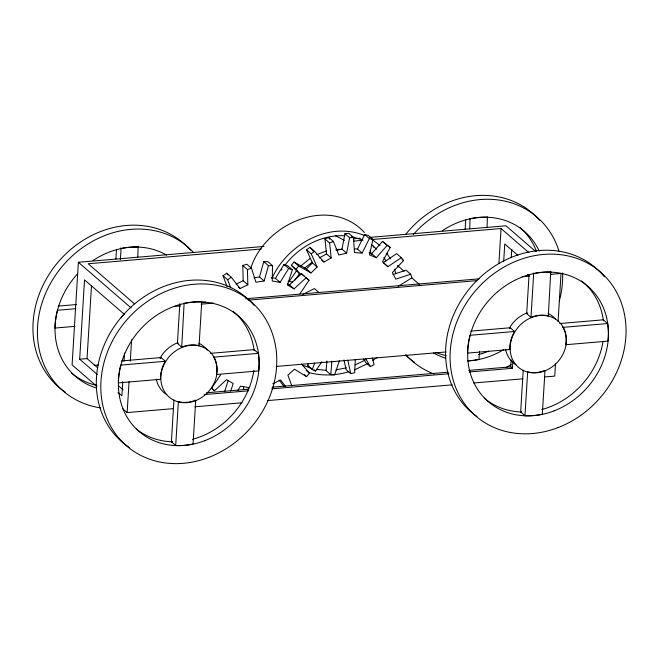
<?xml version="1.0" encoding="UTF-8"?>
<svg xmlns="http://www.w3.org/2000/svg" width="659" height="659" viewBox="0 0 659 659"><rect width="100%" height="100%" fill="white"/><g stroke="black" fill="none" stroke-linecap="round" stroke-linejoin="round"><path stroke-width="0.99" d="M243.583 389.617L243.632 386.553M248.303 389.56L248.336 387.517L240.519 386.149L237.833 390.49M263.789 261.615L268.452 265.651L264.152 280.965L259.489 276.928L263.789 261.615L267.851 261.648L272.513 265.676L272.266 281.014L280.091 282.382L288.667 268.493L292.332 269.819L287.423 285.026L294.095 288.873L306.106 277.777L309.03 280.264L299.927 293.848M355.283 359.402L354.674 372.73L350.761 373.645L346.107 369.608L343.965 359.962M263.971 246.433L78.372 262.274L72.095 364.905L96.914 386.388M97.334 374.51L79.673 359.213L84.533 279.853L124.46 314.425M97.796 367.895L87.046 358.587L91.519 285.331M115.885 259.028L116.445 249.86M120.383 259.704L121.067 248.492L120.531 248.023M122.78 381.536L121.907 395.779L118.068 392.459M124.024 361.19L124.526 353.051M173.292 408.638L127.154 412.575L129.04 381.783M130.293 361.256L131.611 339.706M137.789 257.216L138.143 246.787M175.706 445.509L178.383 401.685A30.471 26.286 -49.1 0 0 195.731 400.178L193.054 444.026A76.189 65.719 -49.1 0 1 175.706 445.509L171.398 441.785L173.951 399.997M201.209 301.385L201.745 301.855L199.067 345.695A30.471 26.286 -49.1 0 0 181.719 347.153L177.411 343.421L179.841 303.675M181.719 347.153L184.133 303.091M465.155 229.233L465.715 220.057M469.71 228.879L470.065 218.458M479.488 351.231L478.986 359.386A76.189 65.719 -49.1 0 1 468.104 360.835M487.059 227.413L487.413 216.984M498.904 263.427L501.038 228.533L371.956 239.547M503.698 261.293L504.753 243.995L517.809 255.297M511.244 257.611L511.746 249.473M512.85 361.264L512.414 368.299L510.733 366.841L511.162 359.798M524.976 415.714L527.653 371.89A30.471 26.286 -49.1 0 0 545.001 370.383L542.324 414.223A76.189 65.719 -49.1 0 1 524.976 415.714L520.668 411.982L523.221 370.193M550.743 271.821L548.337 315.892A30.471 26.286 -49.1 0 0 530.989 317.35L526.681 313.618L529.053 274.894M530.989 317.35L533.666 273.526L533.131 273.057M555.496 363.776L554.746 376.091L544.491 376.964M558.066 321.691L561.023 273.452L550.767 274.333M326.913 361L326.098 370.646L330.76 374.683L334.591 374.963L339.401 360.761M330.76 374.683L331.889 361.181M344.929 233.706L349.591 237.742L346.642 253.18L341.98 249.143L344.929 233.706L348.85 233.393L353.504 237.421L354.476 252.537L362.145 253.097L369.337 238.583L364.674 234.546L357.483 249.069L354.608 248.855M364.674 234.546L368.34 235.42L373.002 239.456L369.477 254.844L376.305 257.743L387.105 245.428L390.194 247.413L382.484 261.714L387.871 266.681L401.323 257.669L403.555 260.593L392.352 272.529L395.82 279.136L410.714 274.218L411.908 277.818L398.201 286.336M224.53 391.833L228.212 380.424M230.724 391.116L233.179 383.513L226.515 379.658L214.496 390.754L211.58 388.266L220.674 374.683M321.88 361.75L315.628 371.075L312.209 369.633L307.547 365.597L308.264 363.719M312.209 369.633L314.697 363.06M250.791 268.238C264.646 223.739 329.352 194.784 364.468 232.512M271.912 278.502C286.854 244.827 328.594 220.839 364.46 235.494M289.062 281.714L297.077 269.935M294.573 280.553L299.581 273.477M271.516 277.661L275.429 278.345L284.013 264.465L287.678 265.783L292.332 269.819M281.434 270.116L281.912 269.407M284.902 265.239C298.865 246.927 321.559 234.357 344.945 235.79M306.311 278.51L306.699 278.024M300.397 274.819L291.327 265.322L293.972 261.994L306.386 268.905L311.04 272.941L317.136 267.035L311.213 253.847L306.55 249.81L309.936 247.298L314.59 251.334L323.898 262.01L331.18 257.966L329.624 242.99L324.969 238.953L328.783 237.471L333.446 241.507L338.817 255L346.642 253.18M300.866 274.465L295.982 269.35L298.626 266.03L311.04 272.941M291.912 386.067L287.868 375.128L294.482 369.229L306.592 376.627L309.483 373.249L301.583 364.015M369.081 252.619L371.651 253.707L382.442 241.392L390.194 247.413M306.386 268.905L312.473 263.007L306.55 249.81M300.776 265.981L310.084 258.452M287.769 283.881L289.433 284.845L301.451 273.749L304.367 276.228M304.647 268.098L312.251 262.117M311.213 253.847L314.59 251.334M377.014 357.417L372.879 360.358M227.067 286.64L223.022 275.701L226.671 273.254L231.334 277.291L240.033 288.518L247.833 284.762L247.438 269.523L242.776 265.486L246.828 264.218L251.491 268.254L255.939 282.225L264.152 280.965M223.022 275.701L227.684 279.729L231.334 277.291M367.78 363.546L354.443 369.864M319.244 257.974L326.526 253.929L324.969 238.953M365.045 360.176L355.012 364.979M363.661 359.081L365.778 362.574L370.44 366.61L374.081 364.592L372.319 357.944M302.802 294.425L314.409 288.56L319.063 292.588M236.243 284.07L243.171 280.726L242.776 265.486M272.768 383.769L280.569 380.012L285.545 386.429M316.855 254.596L326.304 251.038M329.624 242.99L333.446 241.507M393.028 274.482L406.059 270.182L410.714 274.218M247.438 269.523L251.491 268.254M348.94 371.709C335.826 375.622 321.559 376.19 308.354 372.376M346.387 367.846L335.95 369.872M336.115 250.511L341.98 249.143M254.012 277.768L259.489 276.928M353.183 238.822L360.358 238.212M369.584 237.421L505.964 225.79L535.429 251.301M261.318 248.987L88.182 263.757L134.477 303.84M353.521 241.12L361.717 240.42M58.181 306.097L76.403 304.54M75.653 308.7L57.424 310.257A76.189 65.719 -49.1 0 0 54.969 328.067L75.093 326.345M201.605 302.514L205.699 302.168M245.65 298.758L479.233 278.831M527.381 274.721L529.424 274.548M173.424 306.526L180.599 305.916M201.11 304.161L213.409 303.115M248.278 300.142L476.935 280.627M522.052 276.78L529.235 276.17M79.673 359.213L87.046 358.587M121.52 360.934L161.002 357.565L165.31 361.289A30.471 26.286 -49.1 0 0 160.565 379.296L118.307 382.895A76.189 65.719 -49.1 0 1 120.762 365.094L165.31 361.289M210.542 353.339L254.077 349.624L258.377 353.348A76.189 65.719 -49.1 0 1 258.674 370.918L216.416 374.526A30.471 26.286 -49.1 0 0 213.829 357.153L213.294 356.684M470.781 331.131L510.272 327.762L514.58 331.493A30.471 26.286 -49.1 0 0 509.835 349.492L467.569 353.1A76.189 65.719 -49.1 0 1 470.032 335.291L514.58 331.493M559.804 323.536L603.339 319.821L607.647 323.553A76.189 65.719 -49.1 0 1 607.944 341.123L565.677 344.731A30.471 26.286 -49.1 0 0 563.099 327.35L562.564 326.889M94.204 365.341L98.298 364.995M213.829 357.153L258.377 353.348M563.099 327.35L607.647 323.553M276.179 366.445L446.184 351.939M206.572 392.789L248.558 389.205M272.118 387.195L448.26 372.17M468.738 370.424L510.733 366.841M204.166 394.601L248.204 390.845M271.755 388.835L448.927 373.719M469.406 371.973L512.414 368.299M194.833 406.801L242.001 402.773M267.636 400.59L452.206 384.84M473.739 383.003L522.958 378.801M349.591 237.742L353.504 237.421M335.884 249.382L342.359 249.349M268.452 265.651L272.513 265.676M326.452 370.35L316.411 369.386M288.082 281.278L292.884 282.118M287.934 284.466L289.853 284.803M351.478 236.589L363.035 240.115M369.337 238.583L373.002 239.456M311.567 368.332L302.39 365.111M335.324 235.625L344.468 240.387M307.547 365.597L309.26 366.322M371.783 239.242L380.004 245.494M371.511 244.868L376.824 249.184M501.038 228.533L528.815 252.578M547.794 315.43L548.337 315.892M509.292 349.023L509.835 349.492M401.323 257.669L396.66 253.633L383.217 262.644L387.871 266.681M382.442 241.392L387.105 245.428M402.006 259.242L403.555 260.593M397.945 265.857L404.156 271.244M411.924 277.966L419.692 284.696M371.651 253.707L376.305 257.743M357.483 249.069L362.145 253.097M326.526 253.929L331.18 257.966M321.567 259.992L323.898 262.01M312.473 263.007L317.136 267.035M293.972 261.994L298.626 266.03M301.451 273.749L309.03 280.264M291.327 265.322L295.982 269.35M284.013 264.465L288.667 268.493M289.433 284.845L294.095 288.873M275.429 278.345L280.091 282.382M243.171 280.726L247.833 284.762M238.484 287.176L240.033 288.518M314.071 369.732L315.628 371.075M306.377 370.564L309.483 373.249M304.269 374.617L306.592 376.627M198.26 344.995L199.067 345.695M78.372 262.274L131.108 307.926M211.391 388.06L214.496 390.754M118.529 385.844L123.134 389.831M122.5 408.547L127.154 412.575M309.936 247.298L313.256 251.112M226.671 273.254L227.915 274.861M279.021 379.988L283.988 386.405M386.784 253.204L390.309 258.83M383.884 257.504L386.034 261.013M365.671 358.751L370.44 366.61M373.323 246.013L373.917 247.372M328.783 237.471L329.5 239.266M370.07 250.461L371.47 254.374M227.684 279.729L230.716 287.934M394.576 269.111L395.713 273.46M347.771 360.135L350.761 373.645M129.411 447.519A95.234 82.144 -49.1 0 1 122.549 315.735A95.234 82.144 -49.1 0 1 253.872 305.125M233.006 311.312A76.189 65.719 -49.1 0 1 254.069 349.978M253.904 370.309A76.189 65.719 -49.1 0 1 192.535 439.314M172.271 441.761A76.189 65.719 -49.1 0 1 136.322 429.05M184.405 303.321A76.189 65.719 -49.1 0 1 201.745 301.855M254.077 349.624A76.189 65.719 -49.1 0 1 254.217 350.695M172.469 441.818A76.189 65.719 -49.1 0 1 171.398 441.785M198.845 343.224A30.471 26.286 -49.1 0 1 207.19 350.077M166.735 394.65A30.471 26.286 -49.1 0 1 156.298 379.106M160.055 358.059A30.471 26.286 -49.1 0 1 177.658 342.771M160.401 358.595A30.471 26.286 -49.1 0 1 161.002 357.565M177.411 343.421A30.471 26.286 -49.1 0 1 178.474 343.009M65.2 392.089A95.234 82.144 -49.1 0 1 59.557 260.42A95.234 82.144 -49.1 0 1 190.492 250.255M100.662 407.888A95.234 82.144 -49.1 0 1 52.143 280.545A95.234 82.144 -49.1 0 1 193.705 252.702M96.865 385.433A76.189 65.719 -49.1 0 1 71.551 373.035M96.552 388.052A76.189 65.719 -49.1 0 1 77.325 274.103M92.96 260.602A76.189 65.719 -49.1 0 1 166.587 255.107M121.067 248.492A76.189 65.719 -49.1 0 1 138.415 247.018M405.474 234.612A95.234 82.144 -49.1 0 1 539.762 220.452M414.462 362.285A95.234 82.144 -49.1 0 1 405.952 355.498M413.218 234.612A95.234 82.144 -49.1 0 1 558.989 251.137M562.621 272.908A95.234 82.144 -49.1 0 1 559.293 300.974M511.17 364.592A95.234 82.144 -49.1 0 1 506.087 367.5M434.116 374.015A95.234 82.144 -49.1 0 1 405.763 354.591M520.272 227.8A76.189 65.719 -49.1 0 1 536.451 251.334M488.706 351.107A76.189 65.719 -49.1 0 1 478.426 354.641M446.127 355.629A76.189 65.719 -49.1 0 1 435.846 352.4M442.23 230.807A76.189 65.719 -49.1 0 1 539.169 251.005M503.781 349.558A76.189 65.719 -49.1 0 1 467.668 360.918M445.814 358.257A76.189 65.719 -49.1 0 1 433.523 352.903M470.337 218.689A76.189 65.719 -49.1 0 1 487.685 217.223M477.009 416.587A95.234 82.144 -49.1 0 1 473.31 284.26A95.234 82.144 -49.1 0 1 604.336 276.747M581.576 280.948A76.189 65.719 -49.1 0 1 603.339 320.183M603.026 341.444A76.189 65.719 -49.1 0 1 541.805 409.519M521.541 411.957A76.189 65.719 -49.1 0 1 484.2 398.11M533.666 273.526A76.189 65.719 -49.1 0 1 551.015 272.052M603.339 319.821A76.189 65.719 -49.1 0 1 603.487 320.892M521.739 412.015A76.189 65.719 -49.1 0 1 520.668 411.982M548.115 313.429A30.471 26.286 -49.1 0 1 555.471 319.047M516.005 364.847A30.471 26.286 -49.1 0 1 505.568 349.311M509.316 328.256A30.471 26.286 -49.1 0 1 526.928 312.976M509.671 328.8A30.471 26.286 -49.1 0 1 510.272 327.762M526.681 313.618A30.471 26.286 -49.1 0 1 527.744 313.214M397.649 265.734A8.122 7.002 -49.1 0 1 398.407 266.961M121.149 317.902A11.549 9.959 -49.1 0 1 123.398 315.142M208.73 457.412A95.234 82.144 -49.1 0 0 253.048 303.502A95.234 82.144 -49.1 0 0 104.608 360.415A95.234 82.144 -49.1 0 0 208.73 457.412M204.743 440.682A76.189 65.719 -49.1 0 0 240.197 317.556A76.189 65.719 -49.1 0 0 121.445 363.084A76.189 65.719 -49.1 0 0 204.743 440.682M195.385 400.721A30.471 26.286 -49.1 0 0 209.562 351.469A30.471 26.286 -49.1 0 0 162.065 369.683A30.471 26.286 -49.1 0 0 195.385 400.721M558 427.609A95.234 82.144 -49.1 0 0 602.318 273.699A95.234 82.144 -49.1 0 0 453.87 330.612A95.234 82.144 -49.1 0 0 558 427.609M554.013 410.887A76.189 65.719 -49.1 0 0 589.467 287.752A76.189 65.719 -49.1 0 0 470.707 333.289A76.189 65.719 -49.1 0 0 554.013 410.887M544.655 370.918A30.471 26.286 -49.1 0 0 558.832 321.666A30.471 26.286 -49.1 0 0 511.335 339.879A30.471 26.286 -49.1 0 0 544.655 370.918"/></g></svg>
